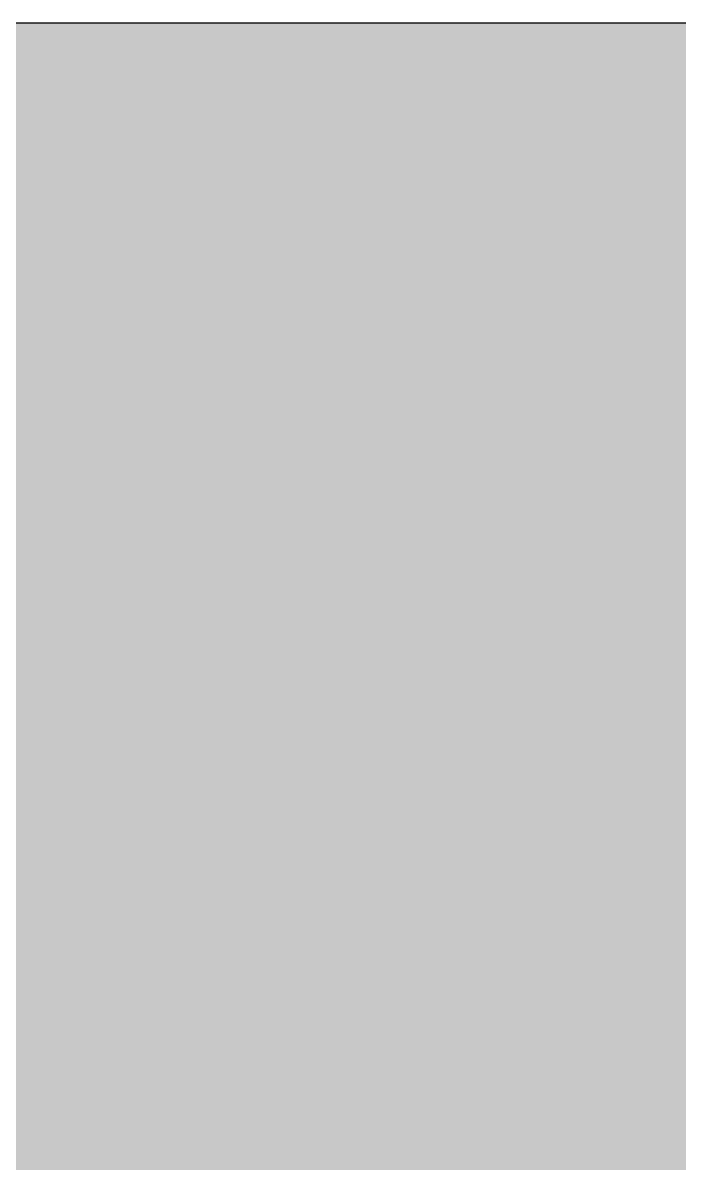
# Model space of a CAD drawing. Header units: millimetres. Extents: x 0 to 212, y 0 to 159.
# Drawn here: x 103.8 to 149.5, y 79.4 to 158.8 of the extents above; entities that cross this region are included whole.
import ezdxf

# ---------------------------------------------------------------- set-up
doc = ezdxf.new("R2010")
doc.units = ezdxf.units.MM

msp = doc.modelspace()

# ---------------------------------------------------------------- hatches: boundary and pattern name
msp.add_hatch(color=254).paths.add_polyline_path([(14.1633, 0.0536), (13.9878, 0.0533), (13.8125, 0.0559), (13.6373, 0.061), (13.462, 0.0686), (13.2893, 0.0787), (13.114, 0.0914), (12.9413, 0.1041), (12.7686, 0.1219), (12.5959, 0.1397), (12.4231, 0.16), (12.2504, 0.1829), (12.0777, 0.2057), (11.9075, 0.2337), (11.7373, 0.2616), (11.5672, 0.2921), (11.397, 0.3251), (11.2268, 0.3607), (11.0592, 0.3988), (10.8915, 0.4369), (10.7239, 0.4775), (10.5562, 0.5207), (10.3886, 0.5664), (10.2235, 0.6121), (10.0584, 0.6629), (9.8933, 0.7137), (9.7307, 0.7671), (9.5682, 0.8204), (9.4056, 0.8788), (9.2431, 0.9373), (9.083, 0.9982), (8.923, 1.0617), (8.763, 1.1252), (8.6055, 1.1938), (8.4455, 1.2624), (8.2906, 1.331), (8.1331, 1.4046), (7.9781, 1.4783), (7.8232, 1.5545), (7.6708, 1.6332), (7.5184, 1.7145), (7.366, 1.7958), (7.2161, 1.8796), (7.0663, 1.966), (6.919, 2.0523), (6.7716, 2.1438), (6.6243, 2.2352), (6.4795, 2.3266), (6.3348, 2.4232), (6.19, 2.5197), (6.0477, 2.6187), (5.908, 2.7178), (5.7683, 2.8194), (5.6286, 2.9235), (5.4915, 3.0302), (5.3543, 3.1369), (5.2197, 3.2461), (5.0851, 3.3579), (4.953, 3.4722), (4.8209, 3.5865), (4.6914, 3.7033), (4.5644, 3.8202), (4.4348, 3.9395), (4.3104, 4.0615), (4.1859, 4.1859), (4.0615, 4.3104), (3.9395, 4.4348), (3.8202, 4.5618), (3.7033, 4.6914), (3.5865, 4.8209), (3.4722, 4.953), (3.3579, 5.0851), (3.2487, 5.2197), (3.1369, 5.3543), (3.0302, 5.4915), (2.9235, 5.6286), (2.8194, 5.7683), (2.7178, 5.908), (2.6187, 6.0477), (2.5197, 6.19), (2.4232, 6.3348), (2.3266, 6.477), (2.2352, 6.6243), (2.1438, 6.7691), (2.0523, 6.919), (1.966, 7.0663), (1.8796, 7.2161), (1.7958, 7.366), (1.7145, 7.5184), (1.6332, 7.6708), (1.5545, 7.8232), (1.4783, 7.9781), (1.4046, 8.1331), (1.331, 8.2906), (1.2598, 8.4455), (1.1913, 8.603), (1.1252, 8.763), (1.0592, 8.923), (0.9982, 9.083), (0.9373, 9.2431), (0.8763, 9.4056), (0.8204, 9.5682), (0.7645, 9.7307), (0.7112, 9.8933), (0.6604, 10.0584), (0.6121, 10.2235), (0.5639, 10.3911), (0.5207, 10.5562), (0.4775, 10.7239), (0.4343, 10.8915), (0.3962, 11.0592), (0.3607, 11.2268), (0.3251, 11.397), (0.2921, 11.5672), (0.2616, 11.7373), (0.2311, 11.9075), (0.2057, 12.0802), (0.1803, 12.2504), (0.1575, 12.4231), (0.1372, 12.5959), (0.1194, 12.7686), (0.1041, 12.9413), (0.0889, 13.1166), (0.0787, 13.2893), (0.0686, 13.4645), (0.061, 13.6373), (0.0559, 13.8125), (0.0508, 13.9878), (0.0508, 14.163), (0.0522, 144.6925), (0.0508, 144.8664), (0.0559, 145.0416), (0.061, 145.2169), (0.0686, 145.3896), (0.0787, 145.5649), (0.0889, 145.7376), (0.1041, 145.9128), (0.1194, 146.0856), (0.1372, 146.2583), (0.1575, 146.431), (0.1803, 146.6037), (0.2057, 146.7739), (0.2311, 146.9466), (0.2616, 147.1168), (0.2921, 147.287), (0.3251, 147.4572), (0.3607, 147.6248), (0.3962, 147.795), (0.4343, 147.9626), (0.4775, 148.1303), (0.5207, 148.2979), (0.5639, 148.463), (0.6121, 148.6281), (0.6604, 148.7932), (0.7112, 148.9583), (0.7645, 149.1234), (0.8204, 149.286), (0.8763, 149.4485), (0.9373, 149.6111), (0.9982, 149.7711), (1.0592, 149.9311), (1.1252, 150.0911), (1.1913, 150.2486), (1.2598, 150.4061), (1.331, 150.5636), (1.4046, 150.7185), (1.4783, 150.876), (1.5545, 151.0284), (1.6332, 151.1833), (1.7145, 151.3357), (1.7958, 151.4856), (1.8796, 151.638), (1.966, 151.7879), (2.0523, 151.9352), (2.1438, 152.0825), (2.2352, 152.2298), (2.3266, 152.3746), (2.4232, 152.5194), (2.5197, 152.6616), (2.6187, 152.8039), (2.7178, 152.9461), (2.8194, 153.0858), (2.9235, 153.2255), (3.0302, 153.3627), (3.1369, 153.4973), (3.2487, 153.6344), (3.3579, 153.7665), (3.4722, 153.8986), (3.5865, 154.0307), (3.7033, 154.1602), (3.8202, 154.2898), (3.9395, 154.4168), (4.0615, 154.5438), (4.1859, 154.6682), (4.3104, 154.7901), (4.4348, 154.9121), (4.5644, 155.034), (4.6914, 155.1508), (4.8209, 155.2677), (4.953, 155.382), (5.0851, 155.4937), (5.2197, 155.6055), (5.3543, 155.7147), (5.4915, 155.8239), (5.6286, 155.9281), (5.7683, 156.0322), (5.908, 156.1338), (6.0477, 156.2354), (6.19, 156.3345), (6.3348, 156.431), (6.4795, 156.525), (6.6243, 156.6189), (6.7716, 156.7104), (6.919, 156.7993), (7.0663, 156.8882), (7.2161, 156.9745), (7.366, 157.0584), (7.5184, 157.1396), (7.6708, 157.2209), (7.8232, 157.2971), (7.9781, 157.3733), (8.1331, 157.4495), (8.2906, 157.5206), (8.4455, 157.5918), (8.6055, 157.6603), (8.763, 157.7289), (8.923, 157.7924), (9.083, 157.8559), (9.2431, 157.9169), (9.4056, 157.9753), (9.5682, 158.0337), (9.7307, 158.0871), (9.8933, 158.1404), (10.0584, 158.1912), (10.2235, 158.242), (10.3886, 158.2877), (10.5562, 158.3334), (10.7239, 158.3766), (10.8915, 158.4173), (11.0592, 158.4579), (11.2268, 158.4935), (11.397, 158.529), (11.5672, 158.562), (11.7373, 158.5925), (11.9075, 158.6205), (12.0777, 158.6484), (12.2504, 158.6713), (12.4231, 158.6941), (12.5959, 158.7144), (12.7686, 158.7322), (12.9413, 158.75), (13.114, 158.7627), (13.2893, 158.7754), (13.462, 158.7856), (13.6373, 158.7932), (13.8125, 158.7983), (13.9878, 158.8008), (14.163, 158.8033), (197.6078, 158.8036), (197.7822, 158.8008), (197.9574, 158.7983), (198.1327, 158.7932), (198.3054, 158.7856), (198.4807, 158.7754), (198.6534, 158.7627), (198.8287, 158.75), (199.0014, 158.7322), (199.1741, 158.7144), (199.3468, 158.6941), (199.5195, 158.6713), (199.6897, 158.6484), (199.8624, 158.6205), (200.0326, 158.5925), (200.2028, 158.562), (200.373, 158.529), (200.5432, 158.4935), (200.7108, 158.4579), (200.8784, 158.4173), (201.0461, 158.3766), (201.2137, 158.3334), (201.3788, 158.2877), (201.5465, 158.242), (201.7116, 158.1912), (201.8767, 158.1404), (202.0392, 158.0871), (202.2018, 158.0337), (202.3643, 157.9753), (202.5269, 157.9169), (202.6869, 157.8559), (202.8469, 157.7924), (203.007, 157.7289), (203.167, 157.6603), (203.3245, 157.5918), (203.4794, 157.5206), (203.6369, 157.4495), (203.7918, 157.3733), (203.9468, 157.2971), (204.0992, 157.2209), (204.2516, 157.1396), (204.404, 157.0584), (204.5538, 156.9745), (204.7037, 156.8882), (204.8535, 156.7993), (205.0009, 156.7104), (205.1456, 156.6189), (205.293, 156.525), (205.4352, 156.431), (205.58, 156.3345), (205.7222, 156.2354), (205.8619, 156.1338), (206.0016, 156.0322), (206.1413, 155.9281), (206.2785, 155.8239), (206.4156, 155.7147), (206.5503, 155.6055), (206.6849, 155.4937), (206.817, 155.382), (206.949, 155.2677), (207.0786, 155.1508), (207.2081, 155.034), (207.3351, 154.9121), (207.4596, 154.7901), (207.584, 154.6682), (207.7085, 154.5438), (207.8304, 154.4168), (207.9498, 154.2898), (208.0666, 154.1602), (208.1835, 154.0307), (208.2978, 153.8986), (208.4121, 153.7665), (208.5238, 153.6344), (208.6331, 153.4973), (208.7397, 153.3627), (208.8464, 153.2255), (208.9506, 153.0858), (209.0522, 152.9461), (209.1512, 152.8039), (209.2503, 152.6616), (209.3468, 152.5194), (209.4433, 152.3746), (209.5348, 152.2298), (209.6262, 152.0825), (209.7176, 151.9352), (209.804, 151.7879), (209.8904, 151.638), (209.9742, 151.4856), (210.0555, 151.3357), (210.1367, 151.1833), (210.2155, 151.0284), (210.2917, 150.876), (210.3653, 150.7185), (210.439, 150.5636), (210.5076, 150.4061), (210.5762, 150.2486), (210.6447, 150.0911), (210.7082, 149.9311), (210.7717, 149.7711), (210.8327, 149.6111), (210.8911, 149.4485), (210.9495, 149.286), (211.0029, 149.1234), (211.0562, 148.9583), (211.107, 148.7932), (211.1578, 148.6281), (211.2035, 148.463), (211.2493, 148.2979), (211.2924, 148.1303), (211.3331, 147.9626), (211.3712, 147.795), (211.4093, 147.6248), (211.4448, 147.4572), (211.4779, 147.287), (211.5083, 147.1168), (211.5363, 146.9466), (211.5642, 146.7739), (211.5871, 146.6037), (211.6099, 146.431), (211.6303, 146.2583), (211.648, 146.0856), (211.6658, 145.9128), (211.6785, 145.7376), (211.6912, 145.5649), (211.7014, 145.3896), (211.709, 145.2169), (211.7141, 145.0416), (211.7166, 144.8664), (211.7166, 144.6911), (211.7189, 14.1647), (211.7166, 13.9878), (211.7141, 13.8125), (211.709, 13.6373), (211.7014, 13.4645), (211.6912, 13.2893), (211.6785, 13.1166), (211.6658, 12.9413), (211.648, 12.7686), (211.6303, 12.5959), (211.6099, 12.4231), (211.5871, 12.2504), (211.5642, 12.0802), (211.5363, 11.9075), (211.5083, 11.7373), (211.4779, 11.5672), (211.4448, 11.397), (211.4093, 11.2268), (211.3712, 11.0592), (211.3331, 10.8915), (211.2924, 10.7239), (211.2493, 10.5562), (211.2035, 10.3911), (211.1578, 10.2235), (211.107, 10.0584), (211.0562, 9.8933), (211.0029, 9.7307), (210.9495, 9.5682), (210.8911, 9.4056), (210.8327, 9.2431), (210.7717, 9.083), (210.7082, 8.923), (210.6447, 8.763), (210.5762, 8.603), (210.5076, 8.4455), (210.439, 8.2906), (210.3653, 8.1331), (210.2917, 7.9781), (210.2155, 7.8232), (210.1367, 7.6708), (210.0555, 7.5184), (209.9742, 7.366), (209.8904, 7.2161), (209.804, 7.0663), (209.7176, 6.919), (209.6262, 6.7691), (209.5348, 6.6243), (209.4433, 6.477), (209.3468, 6.3348), (209.2503, 6.19), (209.1512, 6.0477), (209.0522, 5.908), (208.9506, 5.7683), (208.8464, 5.6286), (208.7397, 5.4915), (208.6331, 5.3543), (208.5238, 5.2197), (208.4121, 5.0851), (208.2978, 4.953), (208.1835, 4.8209), (208.0666, 4.6914), (207.9498, 4.5618), (207.8304, 4.4348), (207.7085, 4.3104), (207.584, 4.1859), (207.4596, 4.0615), (207.3351, 3.9395), (207.2081, 3.8202), (207.0786, 3.7033), (206.949, 3.5865), (206.817, 3.4722), (206.6849, 3.3579), (206.5503, 3.2461), (206.4156, 3.1369), (206.2785, 3.0302), (206.1413, 2.9235), (206.0016, 2.8194), (205.8619, 2.7178), (205.7222, 2.6187), (205.58, 2.5197), (205.4352, 2.4232), (205.293, 2.3266), (205.1456, 2.2352), (205.0009, 2.1438), (204.8535, 2.0523), (204.7037, 1.966), (204.5538, 1.8796), (204.404, 1.7958), (204.2516, 1.7145), (204.0992, 1.6332), (203.9468, 1.5545), (203.7918, 1.4783), (203.6369, 1.4046), (203.4794, 1.331), (203.3245, 1.2624), (203.167, 1.1938), (203.007, 1.1252), (202.8469, 1.0617), (202.6869, 0.9982), (202.5269, 0.9373), (202.3643, 0.8788), (202.2018, 0.8204), (202.0392, 0.7671), (201.8767, 0.7137), (201.7116, 0.6629), (201.5465, 0.6121), (201.3788, 0.5664), (201.2137, 0.5207), (201.0461, 0.4775), (200.8784, 0.4369), (200.7108, 0.3988), (200.5432, 0.3607), (200.373, 0.3251), (200.2028, 0.2921), (200.0326, 0.2616), (199.8624, 0.2337), (199.6897, 0.2057), (199.5195, 0.1829), (199.3468, 0.16), (199.1741, 0.1397), (199.0014, 0.1219), (198.8287, 0.1041), (198.6534, 0.0914), (198.4807, 0.0787), (198.3054, 0.0686), (198.1327, 0.061), (197.9574, 0.0559), (197.7822, 0.0533), (197.6069, 0.0533)])
h = msp.add_hatch(color=59)
h.paths.add_polyline_path([(14.1633, 3.5814), (13.8887, 3.5839), (13.6169, 3.5941), (13.3477, 3.6119), (13.081, 3.6347), (12.8143, 3.6652), (12.5501, 3.7008), (12.2885, 3.7465), (12.0294, 3.7948), (11.7729, 3.8506), (11.5164, 3.9141), (11.2649, 3.9827), (11.016, 4.0564), (10.7671, 4.1351), (10.5232, 4.2215), (10.2819, 4.3129), (10.0432, 4.412), (9.8069, 4.5161), (9.5733, 4.6228), (9.3447, 4.7371), (9.1186, 4.8565), (8.8951, 4.9809), (8.6741, 5.113), (8.4582, 5.2476), (8.2448, 5.3873), (8.0366, 5.5321), (7.8308, 5.682), (7.6276, 5.8369), (7.4295, 5.9969), (7.2365, 6.1595), (7.046, 6.3297), (6.8605, 6.5024), (6.6777, 6.6802), (6.5024, 6.8605), (6.3271, 7.046), (6.1595, 7.2365), (5.9969, 7.432), (5.8369, 7.6302), (5.682, 7.8308), (5.5321, 8.0366), (5.3873, 8.2448), (5.2451, 8.4582), (5.1105, 8.6741), (4.9809, 8.8951), (4.8565, 9.1186), (4.7371, 9.3447), (4.6228, 9.5758), (4.5136, 9.8069), (4.4094, 10.0432), (4.3129, 10.2819), (4.2215, 10.5232), (4.1351, 10.7696), (4.0538, 11.016), (3.9802, 11.2649), (3.9116, 11.5189), (3.8506, 11.7729), (3.7948, 12.0294), (3.744, 12.2911), (3.7008, 12.5527), (3.6627, 12.8143), (3.6322, 13.081), (3.6093, 13.3502), (3.5916, 13.6195), (3.5814, 13.8913), (3.5789, 14.163), (3.58, 144.6925), (3.5814, 144.9654), (3.5916, 145.2347), (3.6093, 145.5064), (3.6322, 145.7731), (3.6627, 146.0398), (3.7008, 146.304), (3.744, 146.5656), (3.7948, 146.8247), (3.8506, 147.0812), (3.9116, 147.3352), (3.9802, 147.5892), (4.0538, 147.8382), (4.1351, 148.0845), (4.2215, 148.3309), (4.3129, 148.5722), (4.4094, 148.811), (4.5136, 149.0472), (4.6228, 149.2783), (4.7371, 149.5095), (4.8565, 149.7355), (4.9809, 149.9591), (5.1105, 150.1775), (5.2451, 150.3959), (5.3873, 150.6093), (5.5321, 150.8176), (5.682, 151.0233), (5.8369, 151.224), (5.9969, 151.4221), (6.1595, 151.6177), (6.3271, 151.8056), (6.5024, 151.9936), (6.6777, 152.1739), (6.8605, 152.3517), (7.046, 152.5245), (7.2365, 152.6946), (7.4295, 152.8572), (7.6276, 153.0172), (7.8308, 153.1722), (8.0366, 153.322), (8.2448, 153.4668), (8.4582, 153.6065), (8.6741, 153.7411), (8.8951, 153.8732), (9.1186, 153.9977), (9.3447, 154.117), (9.5733, 154.2313), (9.8069, 154.3406), (10.0432, 154.4422), (10.2819, 154.5412), (10.5232, 154.6327), (10.7671, 154.719), (11.016, 154.7978), (11.2649, 154.874), (11.5164, 154.9425), (11.7729, 155.0035), (12.0294, 155.0594), (12.2885, 155.1102), (12.5501, 155.1534), (12.8143, 155.1889), (13.081, 155.2194), (13.3477, 155.2448), (13.6169, 155.26), (13.8887, 155.2702), (14.163, 155.2753), (197.6078, 155.2758), (197.8787, 155.2702), (198.1505, 155.26), (198.4197, 155.2448), (198.689, 155.2194), (198.9557, 155.1889), (199.2173, 155.1534), (199.4789, 155.1102), (199.7405, 155.0594), (199.9971, 155.0035), (200.2511, 154.9425), (200.5051, 154.874), (200.754, 154.7978), (201.0004, 154.719), (201.2467, 154.6327), (201.488, 154.5412), (201.7268, 154.4422), (201.963, 154.3406), (202.1942, 154.2313), (202.4253, 154.117), (202.6514, 153.9977), (202.8749, 153.8732), (203.0959, 153.7411), (203.3118, 153.6065), (203.5251, 153.4668), (203.7334, 153.322), (203.9391, 153.1722), (204.1398, 153.0172), (204.3379, 152.8572), (204.5335, 152.6946), (204.724, 152.5245), (204.9094, 152.3517), (205.0898, 152.1739), (205.2676, 151.9936), (205.4403, 151.8056), (205.6105, 151.6177), (205.773, 151.4221), (205.933, 151.224), (206.088, 151.0233), (206.2378, 150.8176), (206.3826, 150.6093), (206.5223, 150.3959), (206.6569, 150.1775), (206.789, 149.9591), (206.9135, 149.7355), (207.0329, 149.5095), (207.1472, 149.2783), (207.2538, 149.0472), (207.358, 148.811), (207.457, 148.5722), (207.5485, 148.3309), (207.6348, 148.0845), (207.7136, 147.8382), (207.7872, 147.5892), (207.8558, 147.3352), (207.9193, 147.0812), (207.9752, 146.8247), (208.0235, 146.5656), (208.0692, 146.304), (208.1047, 146.0398), (208.1352, 145.7731), (208.1581, 145.5064), (208.1759, 145.2347), (208.186, 144.9654), (208.1911, 144.6911), (208.1911, 14.1647), (208.186, 13.8913), (208.1759, 13.6195), (208.1581, 13.3502), (208.1352, 13.081), (208.1047, 12.8143), (208.0692, 12.5527), (208.0235, 12.2911), (207.9752, 12.0294), (207.9193, 11.7729), (207.8558, 11.5189), (207.7872, 11.2649), (207.7136, 11.016), (207.6348, 10.7696), (207.5485, 10.5232), (207.457, 10.2819), (207.358, 10.0432), (207.2538, 9.8069), (207.1472, 9.5758), (207.0329, 9.3447), (206.9135, 9.1186), (206.789, 8.8951), (206.6569, 8.6741), (206.5223, 8.4582), (206.3826, 8.2448), (206.2378, 8.0366), (206.088, 7.8308), (205.933, 7.6302), (205.773, 7.432), (205.6105, 7.2365), (205.4403, 7.046), (205.2676, 6.8605), (205.0898, 6.6802), (204.9094, 6.5024), (204.724, 6.3297), (204.5335, 6.1595), (204.3379, 5.9969), (204.1398, 5.8369), (203.9391, 5.682), (203.7334, 5.5321), (203.5251, 5.3873), (203.3118, 5.2476), (203.0959, 5.113), (202.8749, 4.9809), (202.6514, 4.8565), (202.4253, 4.7371), (202.1942, 4.6228), (201.963, 4.5161), (201.7268, 4.412), (201.488, 4.3129), (201.2467, 4.2215), (201.0004, 4.1351), (200.754, 4.0564), (200.5051, 3.9827), (200.2511, 3.9141), (199.9971, 3.8506), (199.7405, 3.7948), (199.4789, 3.7465), (199.2173, 3.7008), (198.9557, 3.6652), (198.689, 3.6347), (198.4197, 3.6119), (198.1505, 3.5941), (197.8787, 3.5839), (197.6069, 3.5789)])
h.paths.add_polyline_path([(14.1633, 8.8731), (14.0259, 8.8748), (13.8887, 8.8798), (13.7541, 8.8875), (13.622, 8.9002), (13.4874, 8.9154), (13.3553, 8.9332), (13.2258, 8.9535), (13.0962, 8.9789), (12.9667, 9.0068), (12.8397, 9.0373), (12.7127, 9.0729), (12.5882, 9.1084), (12.4663, 9.1491), (12.3419, 9.1923), (12.2225, 9.238), (12.1031, 9.2888), (11.9837, 9.3396), (11.8694, 9.3929), (11.7526, 9.4513), (11.6408, 9.5098), (11.5291, 9.5733), (11.4198, 9.6368), (11.3106, 9.7053), (11.2039, 9.7765), (11.0998, 9.8476), (10.9957, 9.9238), (10.8966, 10), (10.7975, 10.0787), (10.6985, 10.1625), (10.6045, 10.2464), (10.5105, 10.3327), (10.4216, 10.4216), (10.3327, 10.5131), (10.2464, 10.6045), (10.16, 10.701), (10.0787, 10.7975), (10, 10.8966), (9.9212, 10.9982), (9.8476, 11.0998), (9.7739, 11.2039), (9.7053, 11.3106), (9.6368, 11.4198), (9.5707, 11.5291), (9.5098, 11.6408), (9.4488, 11.7551), (9.3929, 11.8694), (9.337, 11.9863), (9.2862, 12.1031), (9.238, 12.2225), (9.1923, 12.3444), (9.1491, 12.4663), (9.1084, 12.5908), (9.0703, 12.7152), (9.0373, 12.8397), (9.0068, 12.9692), (8.9789, 13.0962), (8.9535, 13.2258), (8.9306, 13.3579), (8.9129, 13.4899), (8.8976, 13.622), (8.8849, 13.7566), (8.8773, 13.8913), (8.8722, 14.0259), (8.8697, 14.163), (8.8717, 144.6925), (8.8722, 144.8283), (8.8773, 144.9629), (8.8849, 145.0975), (8.8976, 145.2321), (8.9129, 145.3642), (8.9306, 145.4963), (8.9535, 145.6284), (8.9789, 145.7579), (9.0068, 145.8849), (9.0373, 146.0144), (9.0703, 146.1389), (9.1084, 146.2634), (9.1491, 146.3878), (9.1923, 146.5097), (9.238, 146.6317), (9.2862, 146.751), (9.337, 146.8679), (9.3929, 146.9847), (9.4488, 147.099), (9.5098, 147.2133), (9.5707, 147.3251), (9.6368, 147.4343), (9.7053, 147.5435), (9.7739, 147.6502), (9.8476, 147.7543), (9.9212, 147.8559), (10, 147.9575), (10.0787, 148.0566), (10.16, 148.1531), (10.2464, 148.2496), (10.3327, 148.3411), (10.4216, 148.4325), (10.5105, 148.5214), (10.6045, 148.6078), (10.6985, 148.6916), (10.7975, 148.7754), (10.8966, 148.8542), (10.9957, 148.9304), (11.0998, 149.0066), (11.2039, 149.0777), (11.3106, 149.1488), (11.4198, 149.2174), (11.5291, 149.2809), (11.6408, 149.3444), (11.7526, 149.4028), (11.8694, 149.4612), (11.9837, 149.5146), (12.1031, 149.5679), (12.2225, 149.6162), (12.3419, 149.6619), (12.4663, 149.7051), (12.5882, 149.7457), (12.7127, 149.7813), (12.8397, 149.8168), (12.9667, 149.8473), (13.0962, 149.8752), (13.2258, 149.9006), (13.3553, 149.921), (13.4874, 149.9413), (13.622, 149.9565), (13.7541, 149.9667), (13.8887, 149.9768), (14.0259, 149.9819), (14.163, 149.9819), (197.6078, 149.9842), (197.7441, 149.9819), (197.8787, 149.9768), (198.0133, 149.9667), (198.1479, 149.9565), (198.28, 149.9413), (198.4121, 149.921), (198.5442, 149.9006), (198.6737, 149.8752), (198.8007, 149.8473), (198.9303, 149.8168), (199.0547, 149.7813), (199.1792, 149.7457), (199.3036, 149.7051), (199.4256, 149.6619), (199.5475, 149.6162), (199.6669, 149.5679), (199.7837, 149.5146), (199.9005, 149.4612), (200.0148, 149.4028), (200.1291, 149.3444), (200.2409, 149.2809), (200.3501, 149.2174), (200.4593, 149.1488), (200.566, 149.0777), (200.6702, 149.0066), (200.7718, 148.9304), (200.8734, 148.8542), (200.9724, 148.7754), (201.0689, 148.6916), (201.1655, 148.6078), (201.2569, 148.5214), (201.3483, 148.4325), (201.4372, 148.3411), (201.5236, 148.2496), (201.6074, 148.1531), (201.6912, 148.0566), (201.77, 147.9575), (201.8462, 147.8559), (201.9224, 147.7543), (201.9935, 147.6502), (202.0646, 147.5435), (202.1332, 147.4343), (202.1967, 147.3251), (202.2602, 147.2133), (202.3186, 147.099), (202.377, 146.9847), (202.4304, 146.8679), (202.4812, 146.751), (202.532, 146.6317), (202.5777, 146.5097), (202.6209, 146.3878), (202.6615, 146.2634), (202.6971, 146.1389), (202.7326, 146.0144), (202.7631, 145.8849), (202.7911, 145.7579), (202.8165, 145.6284), (202.8368, 145.4963), (202.8546, 145.3642), (202.8698, 145.2321), (202.8825, 145.0975), (202.8901, 144.9629), (202.8952, 144.8283), (202.8977, 144.6911), (202.8994, 14.1647), (202.8952, 14.0259), (202.8901, 13.8913), (202.8825, 13.7566), (202.8698, 13.622), (202.8546, 13.4899), (202.8368, 13.3579), (202.8165, 13.2258), (202.7911, 13.0962), (202.7631, 12.9692), (202.7326, 12.8397), (202.6971, 12.7152), (202.6615, 12.5908), (202.6209, 12.4663), (202.5777, 12.3444), (202.532, 12.2225), (202.4812, 12.1031), (202.4304, 11.9863), (202.377, 11.8694), (202.3186, 11.7551), (202.2602, 11.6408), (202.1967, 11.5291), (202.1332, 11.4198), (202.0646, 11.3106), (201.9935, 11.2039), (201.9224, 11.0998), (201.8462, 10.9982), (201.77, 10.8966), (201.6912, 10.7975), (201.6074, 10.701), (201.5236, 10.6045), (201.4372, 10.5131), (201.3483, 10.4216), (201.2569, 10.3327), (201.1655, 10.2464), (201.0689, 10.1625), (200.9724, 10.0787), (200.8734, 10), (200.7718, 9.9238), (200.6702, 9.8476), (200.566, 9.7765), (200.4593, 9.7053), (200.3501, 9.6368), (200.2409, 9.5733), (200.1291, 9.5098), (200.0148, 9.4513), (199.9005, 9.3929), (199.7837, 9.3396), (199.6669, 9.2888), (199.5475, 9.238), (199.4256, 9.1923), (199.3036, 9.1491), (199.1792, 9.1084), (199.0547, 9.0729), (198.9303, 9.0373), (198.8007, 9.0068), (198.6737, 8.9789), (198.5442, 8.9535), (198.4121, 8.9332), (198.28, 8.9154), (198.1479, 8.9002), (198.0133, 8.8875), (197.8787, 8.8798), (197.7441, 8.8748), (197.6069, 8.8722)], flags=16)
h = msp.add_hatch(color=59)
edge = h.paths.add_edge_path()
edge.add_line((140.3519, 107.6494), (140.3477, 108.392))
edge.add_line((140.3477, 108.392), (140.335, 109.1235))
edge.add_line((140.335, 109.1235), (140.3147, 109.8474))
edge.add_line((140.3147, 109.8474), (140.2893, 110.5611))
edge.add_line((140.2893, 110.5611), (140.2537, 111.2647))
edge.add_line((140.2537, 111.2647), (140.2105, 111.9581))
edge.add_line((140.2105, 111.9581), (140.1597, 112.6439))
edge.add_line((140.1597, 112.6439), (140.0988, 113.317))
edge.add_line((140.0988, 113.317), (140.0327, 113.9825))
edge.add_line((140.0327, 113.9825), (139.9591, 114.6353))
edge.add_line((139.9591, 114.6353), (139.8753, 115.2804))
edge.add_line((139.8753, 115.2804), (139.7838, 115.9129))
edge.add_line((139.7838, 115.9129), (139.6848, 116.5377))
edge.add_line((139.6848, 116.5377), (139.5781, 117.1499))
edge.add_line((139.5781, 117.1499), (139.4612, 117.7519))
edge.add_line((139.4612, 117.7519), (139.3368, 118.3437))
edge.add_line((139.3368, 118.3437), (139.2047, 118.9253))
edge.add_line((139.2047, 118.9253), (139.065, 119.4968))
edge.add_line((139.065, 119.4968), (138.9177, 120.0556))
edge.add_line((138.9177, 120.0556), (138.7602, 120.6043))
edge.add_line((138.7602, 120.6043), (138.5951, 121.1428))
edge.add_line((138.5951, 121.1428), (138.4198, 121.6711))
edge.add_line((138.4198, 121.6711), (138.237, 122.1867))
edge.add_line((138.237, 122.1867), (138.0465, 122.6922))
edge.add_line((138.0465, 122.6922), (137.8483, 123.1849))
edge.add_line((137.8483, 123.1849), (137.6401, 123.6701))
edge.add_line((137.6401, 123.6701), (137.4242, 124.14))
edge.add_line((137.4242, 124.14), (137.2006, 124.6022))
edge.add_line((137.2006, 124.6022), (136.967, 125.0493))
edge.add_line((136.967, 125.0493), (136.7257, 125.4887))
edge.add_line((136.7257, 125.4887), (136.4742, 125.9129))
edge.add_line((136.4742, 125.9129), (136.2151, 126.3269))
edge.add_line((136.2151, 126.3269), (135.9459, 126.7308))
edge.add_line((135.9459, 126.7308), (135.669, 127.1219))
edge.add_line((135.669, 127.1219), (135.3845, 127.5004))
edge.add_line((135.3845, 127.5004), (135.0899, 127.8661))
edge.add_line((135.0899, 127.8661), (134.7851, 128.2217))
edge.add_line((134.7851, 128.2217), (134.4727, 128.5646))
edge.add_line((134.4727, 128.5646), (134.1526, 128.8974))
edge.add_line((134.1526, 128.8974), (133.8224, 129.2149))
edge.add_line((133.8224, 129.2149), (133.4821, 129.5222))
edge.add_line((133.4821, 129.5222), (133.1341, 129.8169))
edge.add_line((133.1341, 129.8169), (132.7785, 130.0988))
edge.add_line((132.7785, 130.0988), (132.4127, 130.368))
edge.add_line((132.4127, 130.368), (132.0368, 130.6246))
edge.add_line((132.0368, 130.6246), (131.6507, 130.871))
edge.add_line((131.6507, 130.871), (131.257, 131.1021))
edge.add_line((131.257, 131.1021), (130.8557, 131.3205))
edge.add_line((130.8557, 131.3205), (130.4442, 131.5288))
edge.add_line((130.4442, 131.5288), (130.0226, 131.7219))
edge.add_line((130.0226, 131.7219), (129.5908, 131.9022))
edge.add_line((129.5908, 131.9022), (129.1514, 132.0698))
edge.add_line((129.1514, 132.0698), (128.7018, 132.2248))
edge.add_line((128.7018, 132.2248), (128.2446, 132.367))
edge.add_line((128.2446, 132.367), (127.7747, 132.4966))
edge.add_line((127.7747, 132.4966), (127.2972, 132.6109))
edge.add_line((127.2972, 132.6109), (126.812, 132.7125))
edge.add_line((126.812, 132.7125), (126.3142, 132.8014))
edge.add_line((126.3142, 132.8014), (125.8087, 132.8776))
edge.add_line((125.8087, 132.8776), (125.2931, 132.9385))
edge.add_line((125.2931, 132.9385), (124.7673, 132.9868))
edge.add_line((124.7673, 132.9868), (124.2339, 133.0198))
edge.add_line((124.2339, 133.0198), (123.6878, 133.0401))
edge.add_line((123.6878, 133.0401), (123.1341, 133.0477))
edge.add_line((123.1341, 133.0477), (122.5804, 133.0401))
edge.add_line((122.5804, 133.0401), (122.0368, 133.0198))
edge.add_line((122.0368, 133.0198), (121.5009, 132.9868))
edge.add_line((121.5009, 132.9868), (120.9777, 132.9385))
edge.add_line((120.9777, 132.9385), (120.462, 132.8776))
edge.add_line((120.462, 132.8776), (119.954, 132.8014))
edge.add_line((119.954, 132.8014), (119.4587, 132.7125))
edge.add_line((119.4587, 132.7125), (118.9711, 132.6109))
edge.add_line((118.9711, 132.6109), (118.4935, 132.4966))
edge.add_line((118.4935, 132.4966), (118.0262, 132.367))
edge.add_line((118.0262, 132.367), (117.569, 132.2248))
edge.add_line((117.569, 132.2248), (117.1194, 132.0698))
edge.add_line((117.1194, 132.0698), (116.68, 131.9022))
edge.add_line((116.68, 131.9022), (116.2482, 131.7219))
edge.add_line((116.2482, 131.7219), (115.8265, 131.5288))
edge.add_line((115.8265, 131.5288), (115.4151, 131.3205))
edge.add_line((115.4151, 131.3205), (115.0112, 131.1021))
edge.add_line((115.0112, 131.1021), (114.6175, 130.871))
edge.add_line((114.6175, 130.871), (114.234, 130.6246))
edge.add_line((114.234, 130.6246), (113.858, 130.368))
edge.add_line((113.858, 130.368), (113.4923, 130.0988))
edge.add_line((113.4923, 130.0988), (113.1367, 129.8169))
edge.add_line((113.1367, 129.8169), (112.7887, 129.5222))
edge.add_line((112.7887, 129.5222), (112.4483, 129.2149))
edge.add_line((112.4483, 129.2149), (112.1181, 128.8974))
edge.add_line((112.1181, 128.8974), (111.7981, 128.5646))
edge.add_line((111.7981, 128.5646), (111.4857, 128.2217))
edge.add_line((111.4857, 128.2217), (111.1809, 127.8661))
edge.add_line((111.1809, 127.8661), (110.8862, 127.5004))
edge.add_line((110.8862, 127.5004), (110.6018, 127.1219))
edge.add_line((110.6018, 127.1219), (110.3249, 126.7308))
edge.add_line((110.3249, 126.7308), (110.0557, 126.3269))
edge.add_line((110.0557, 126.3269), (109.7966, 125.9129))
edge.add_line((109.7966, 125.9129), (109.5451, 125.4887))
edge.add_line((109.5451, 125.4887), (109.3038, 125.0493))
edge.add_line((109.3038, 125.0493), (109.0701, 124.6022))
edge.add_line((109.0701, 124.6022), (108.8466, 124.14))
edge.add_line((108.8466, 124.14), (108.6307, 123.6701))
edge.add_line((108.6307, 123.6701), (108.4224, 123.1849))
edge.add_line((108.4224, 123.1849), (108.2243, 122.6922))
edge.add_line((108.2243, 122.6922), (108.0338, 122.1867))
edge.add_line((108.0338, 122.1867), (107.8509, 121.6711))
edge.add_line((107.8509, 121.6711), (107.6757, 121.1428))
edge.add_line((107.6757, 121.1428), (107.5106, 120.6043))
edge.add_line((107.5106, 120.6043), (107.3556, 120.0556))
edge.add_line((107.3556, 120.0556), (107.2058, 119.4968))
edge.add_line((107.2058, 119.4968), (107.0661, 118.9253))
edge.add_line((107.0661, 118.9253), (106.934, 118.3437))
edge.add_line((106.934, 118.3437), (106.8095, 117.7519))
edge.add_line((106.8095, 117.7519), (106.6927, 117.1499))
edge.add_line((106.6927, 117.1499), (106.586, 116.5377))
edge.add_line((106.586, 116.5377), (106.487, 115.9129))
edge.add_line((106.487, 115.9129), (106.3955, 115.2804))
edge.add_line((106.3955, 115.2804), (106.3117, 114.6353))
edge.add_line((106.3117, 114.6353), (106.238, 113.9825))
edge.add_line((106.238, 113.9825), (106.172, 113.317))
edge.add_line((106.172, 113.317), (106.111, 112.6439))
edge.add_line((106.111, 112.6439), (106.0602, 111.9581))
edge.add_line((106.0602, 111.9581), (106.0171, 111.2647))
edge.add_line((106.0171, 111.2647), (105.9815, 110.5611))
edge.add_line((105.9815, 110.5611), (105.9561, 109.8474))
edge.add_line((105.9561, 109.8474), (105.9358, 109.1235))
edge.add_line((105.9358, 109.1235), (105.9231, 108.392))
edge.add_line((105.9231, 108.392), (105.9205, 107.6477))
edge.add_line((105.9205, 107.6477), (105.9231, 106.9061))
edge.add_line((105.9231, 106.9061), (105.9358, 106.172))
edge.add_line((105.9358, 106.172), (105.9561, 105.4481))
edge.add_line((105.9561, 105.4481), (105.9815, 104.7344))
edge.add_line((105.9815, 104.7344), (106.0171, 104.0308))
edge.add_line((106.0171, 104.0308), (106.0602, 103.3374))
edge.add_line((106.0602, 103.3374), (106.111, 102.6541))
edge.add_line((106.111, 102.6541), (106.172, 101.9785))
edge.add_line((106.172, 101.9785), (106.238, 101.3155))
edge.add_line((106.238, 101.3155), (106.3117, 100.6602))
edge.add_line((106.3117, 100.6602), (106.3955, 100.0176))
edge.add_line((106.3955, 100.0176), (106.487, 99.3826))
edge.add_line((106.487, 99.3826), (106.586, 98.7603))
edge.add_line((106.586, 98.7603), (106.6927, 98.1481))
edge.add_line((106.6927, 98.1481), (106.8095, 97.5436))
edge.add_line((106.8095, 97.5436), (106.934, 96.9518))
edge.add_line((106.934, 96.9518), (107.0661, 96.3701))
edge.add_line((107.0661, 96.3701), (107.2058, 95.8012))
edge.add_line((107.2058, 95.8012), (107.3556, 95.2398))
edge.add_line((107.3556, 95.2398), (107.5106, 94.6912))
edge.add_line((107.5106, 94.6912), (107.6757, 94.1527))
edge.add_line((107.6757, 94.1527), (107.8509, 93.6269))
edge.add_line((107.8509, 93.6269), (108.0338, 93.1088))
edge.add_line((108.0338, 93.1088), (108.2243, 92.6033))
edge.add_line((108.2243, 92.6033), (108.4224, 92.1106))
edge.add_line((108.4224, 92.1106), (108.6307, 91.628))
edge.add_line((108.6307, 91.628), (108.8466, 91.1555))
edge.add_line((108.8466, 91.1555), (109.0701, 90.6958))
edge.add_line((109.0701, 90.6958), (109.3038, 90.2462))
edge.add_line((109.3038, 90.2462), (109.5451, 89.8093))
edge.add_line((109.5451, 89.8093), (109.7966, 89.3826))
edge.add_line((109.7966, 89.3826), (110.0557, 88.9686))
edge.add_line((110.0557, 88.9686), (110.3249, 88.5673))
edge.add_line((110.3249, 88.5673), (110.6018, 88.1761))
edge.add_line((110.6018, 88.1761), (110.8862, 87.7976))
edge.add_line((110.8862, 87.7976), (111.1809, 87.4293))
edge.add_line((111.1809, 87.4293), (111.4857, 87.0737))
edge.add_line((111.4857, 87.0737), (111.7981, 86.7308))
edge.add_line((111.7981, 86.7308), (112.1181, 86.4006))
edge.add_line((112.1181, 86.4006), (112.4483, 86.0806))
edge.add_line((112.4483, 86.0806), (112.7887, 85.7758))
edge.add_line((112.7887, 85.7758), (113.1367, 85.4812))
edge.add_line((113.1367, 85.4812), (113.4923, 85.1992))
edge.add_line((113.4923, 85.1992), (113.858, 84.9274))
edge.add_line((113.858, 84.9274), (114.234, 84.6709))
edge.add_line((114.234, 84.6709), (114.6175, 84.4271))
edge.add_line((114.6175, 84.4271), (115.0112, 84.1959))
edge.add_line((115.0112, 84.1959), (115.4151, 83.9749))
edge.add_line((115.4151, 83.9749), (115.8265, 83.7692))
edge.add_line((115.8265, 83.7692), (116.2482, 83.5762))
edge.add_line((116.2482, 83.5762), (116.68, 83.3958))
edge.add_line((116.68, 83.3958), (117.1194, 83.2282))
edge.add_line((117.1194, 83.2282), (117.569, 83.0732))
edge.add_line((117.569, 83.0732), (118.0262, 82.931))
edge.add_line((118.0262, 82.931), (118.4935, 82.8015))
edge.add_line((118.4935, 82.8015), (118.9711, 82.6872))
edge.add_line((118.9711, 82.6872), (119.4587, 82.5856))
edge.add_line((119.4587, 82.5856), (119.954, 82.4967))
edge.add_line((119.954, 82.4967), (120.462, 82.4205))
edge.add_line((120.462, 82.4205), (120.9777, 82.3595))
edge.add_line((120.9777, 82.3595), (121.5009, 82.3112))
edge.add_line((121.5009, 82.3112), (122.0368, 82.2782))
edge.add_line((122.0368, 82.2782), (122.5804, 82.2554))
edge.add_line((122.5804, 82.2554), (123.1341, 82.2503))
edge.add_line((123.1341, 82.2503), (123.6878, 82.2554))
edge.add_line((123.6878, 82.2554), (124.2339, 82.2782))
edge.add_line((124.2339, 82.2782), (124.7673, 82.3112))
edge.add_line((124.7673, 82.3112), (125.2931, 82.3595))
edge.add_line((125.2931, 82.3595), (125.8087, 82.4205))
edge.add_line((125.8087, 82.4205), (126.3142, 82.4967))
edge.add_line((126.3142, 82.4967), (126.812, 82.5856))
edge.add_line((126.812, 82.5856), (127.2972, 82.6872))
edge.add_line((127.2972, 82.6872), (127.7747, 82.8015))
edge.add_line((127.7747, 82.8015), (128.2446, 82.931))
edge.add_line((128.2446, 82.931), (128.7018, 83.0732))
edge.add_line((128.7018, 83.0732), (129.1514, 83.2282))
edge.add_line((129.1514, 83.2282), (129.5908, 83.3958))
edge.add_line((129.5908, 83.3958), (130.0226, 83.5762))
edge.add_line((130.0226, 83.5762), (130.4442, 83.7692))
edge.add_line((130.4442, 83.7692), (130.8557, 83.9749))
edge.add_line((130.8557, 83.9749), (131.257, 84.1959))
edge.add_line((131.257, 84.1959), (131.6507, 84.4271))
edge.add_line((131.6507, 84.4271), (132.0368, 84.6709))
edge.add_line((132.0368, 84.6709), (132.4127, 84.9274))
edge.add_line((132.4127, 84.9274), (132.7785, 85.1992))
edge.add_line((132.7785, 85.1992), (133.1341, 85.4812))
edge.add_line((133.1341, 85.4812), (133.4821, 85.7758))
edge.add_line((133.4821, 85.7758), (133.8224, 86.0806))
edge.add_line((133.8224, 86.0806), (134.1526, 86.4006))
edge.add_line((134.1526, 86.4006), (134.4727, 86.7308))
edge.add_line((134.4727, 86.7308), (134.7851, 87.0737))
edge.add_line((134.7851, 87.0737), (135.0899, 87.4293))
edge.add_line((135.0899, 87.4293), (135.3845, 87.7976))
edge.add_line((135.3845, 87.7976), (135.669, 88.1761))
edge.add_line((135.669, 88.1761), (135.9459, 88.5673))
edge.add_line((135.9459, 88.5673), (136.2151, 88.9686))
edge.add_line((136.2151, 88.9686), (136.4742, 89.3826))
edge.add_line((136.4742, 89.3826), (136.7257, 89.8093))
edge.add_line((136.7257, 89.8093), (136.967, 90.2462))
edge.add_line((136.967, 90.2462), (137.2006, 90.6958))
edge.add_line((137.2006, 90.6958), (137.4242, 91.1555))
edge.add_line((137.4242, 91.1555), (137.6401, 91.628))
edge.add_line((137.6401, 91.628), (137.8483, 92.1106))
edge.add_line((137.8483, 92.1106), (138.0465, 92.6033))
edge.add_line((138.0465, 92.6033), (138.237, 93.1088))
edge.add_line((138.237, 93.1088), (138.4198, 93.6269))
edge.add_line((138.4198, 93.6269), (138.5951, 94.1527))
edge.add_line((138.5951, 94.1527), (138.7602, 94.6912))
edge.add_line((138.7602, 94.6912), (138.9177, 95.2398))
edge.add_line((138.9177, 95.2398), (139.065, 95.8012))
edge.add_line((139.065, 95.8012), (139.2047, 96.3701))
edge.add_line((139.2047, 96.3701), (139.3368, 96.9518))
edge.add_line((139.3368, 96.9518), (139.4612, 97.5436))
edge.add_line((139.4612, 97.5436), (139.5781, 98.1481))
edge.add_line((139.5781, 98.1481), (139.6848, 98.7603))
edge.add_line((139.6848, 98.7603), (139.7838, 99.3826))
edge.add_line((139.7838, 99.3826), (139.8753, 100.0176))
edge.add_line((139.8753, 100.0176), (139.9591, 100.6602))
edge.add_line((139.9591, 100.6602), (140.0327, 101.3155))
edge.add_line((140.0327, 101.3155), (140.0988, 101.9785))
edge.add_line((140.0988, 101.9785), (140.1597, 102.6541))
edge.add_line((140.1597, 102.6541), (140.2105, 103.3374))
edge.add_line((140.2105, 103.3374), (140.2537, 104.0308))
edge.add_line((140.2537, 104.0308), (140.2893, 104.7344))
edge.add_line((140.2893, 104.7344), (140.3147, 105.4481))
edge.add_line((140.3147, 105.4481), (140.335, 106.172))
edge.add_line((140.335, 106.172), (140.3477, 106.9061))
edge.add_line((140.3477, 106.9061), (140.3502, 107.6477))
edge = h.paths.add_edge_path(flags=16)
edge.add_line((132.873, 107.6494), (132.8699, 106.9772))
edge.add_line((132.8699, 106.9772), (132.8623, 106.3193))
edge.add_line((132.8623, 106.3193), (132.8496, 105.6767))
edge.add_line((132.8496, 105.6767), (132.8318, 105.0468))
edge.add_line((132.8318, 105.0468), (132.8064, 104.4296))
edge.add_line((132.8064, 104.4296), (132.7785, 103.8276))
edge.add_line((132.7785, 103.8276), (132.7455, 103.2383))
edge.add_line((132.7455, 103.2383), (132.7074, 102.6617))
edge.add_line((132.7074, 102.6617), (132.6642, 102.0978))
edge.add_line((132.6642, 102.0978), (132.6159, 101.5492))
edge.add_line((132.6159, 101.5492), (132.5626, 101.0107))
edge.add_line((132.5626, 101.0107), (132.5042, 100.4875))
edge.add_line((132.5042, 100.4875), (132.4432, 99.9744))
edge.add_line((132.4432, 99.9744), (132.3746, 99.4766))
edge.add_line((132.3746, 99.4766), (132.301, 98.9889))
edge.add_line((132.301, 98.9889), (132.2248, 98.5164))
edge.add_line((132.2248, 98.5164), (132.141, 98.0542))
edge.add_line((132.141, 98.0542), (132.0546, 97.6046))
edge.add_line((132.0546, 97.6046), (131.9606, 97.1652))
edge.add_line((131.9606, 97.1652), (131.8641, 96.741))
edge.add_line((131.8641, 96.741), (131.7625, 96.327))
edge.add_line((131.7625, 96.327), (131.6558, 95.9231))
edge.add_line((131.6558, 95.9231), (131.5441, 95.5319))
edge.add_line((131.5441, 95.5319), (131.4272, 95.1535))
edge.add_line((131.4272, 95.1535), (131.3078, 94.7852))
edge.add_line((131.3078, 94.7852), (131.1808, 94.4296))
edge.add_line((131.1808, 94.4296), (131.0513, 94.0841))
edge.add_line((131.0513, 94.0841), (130.9167, 93.7514))
edge.add_line((130.9167, 93.7514), (130.777, 93.4288))
edge.add_line((130.777, 93.4288), (130.6347, 93.1164))
edge.add_line((130.6347, 93.1164), (130.4849, 92.8141))
edge.add_line((130.4849, 92.8141), (130.3325, 92.5246))
edge.add_line((130.3325, 92.5246), (130.175, 92.2452))
edge.add_line((130.175, 92.2452), (130.0124, 91.9734))
edge.add_line((130.0124, 91.9734), (129.8448, 91.7143))
edge.add_line((129.8448, 91.7143), (129.6746, 91.4679))
edge.add_line((129.6746, 91.4679), (129.4968, 91.2292))
edge.add_line((129.4968, 91.2292), (129.319, 91.0006))
edge.add_line((129.319, 91.0006), (129.1336, 90.7821))
edge.add_line((129.1336, 90.7821), (128.9431, 90.5713))
edge.add_line((128.9431, 90.5713), (128.7501, 90.3732))
edge.add_line((128.7501, 90.3732), (128.5519, 90.1827))
edge.add_line((128.5519, 90.1827), (128.3513, 90.0049))
edge.add_line((128.3513, 90.0049), (128.1455, 89.8347))
edge.add_line((128.1455, 89.8347), (127.9347, 89.6722))
edge.add_line((127.9347, 89.6722), (127.7188, 89.5198))
edge.add_line((127.7188, 89.5198), (127.5004, 89.3775))
edge.add_line((127.5004, 89.3775), (127.2769, 89.2454))
edge.add_line((127.2769, 89.2454), (127.0483, 89.121))
edge.add_line((127.0483, 89.121), (126.8146, 89.0041))
edge.add_line((126.8146, 89.0041), (126.5784, 88.8975))
edge.add_line((126.5784, 88.8975), (126.3396, 88.7984))
edge.add_line((126.3396, 88.7984), (126.0932, 88.707))
edge.add_line((126.0932, 88.707), (125.8468, 88.6257))
edge.add_line((125.8468, 88.6257), (125.5928, 88.552))
edge.add_line((125.5928, 88.552), (125.3363, 88.4885))
edge.add_line((125.3363, 88.4885), (125.0747, 88.4301))
edge.add_line((125.0747, 88.4301), (124.8105, 88.3818))
edge.add_line((124.8105, 88.3818), (124.5413, 88.3387))
edge.add_line((124.5413, 88.3387), (124.267, 88.3056))
edge.add_line((124.267, 88.3056), (123.9901, 88.2802))
edge.add_line((123.9901, 88.2802), (123.7082, 88.2625))
edge.add_line((123.7082, 88.2625), (123.4237, 88.2498))
edge.add_line((123.4237, 88.2498), (123.1341, 88.2472))
edge.add_line((123.1341, 88.2472), (122.8446, 88.2498))
edge.add_line((122.8446, 88.2498), (122.5601, 88.2625))
edge.add_line((122.5601, 88.2625), (122.2807, 88.2802))
edge.add_line((122.2807, 88.2802), (122.0013, 88.3056))
edge.add_line((122.0013, 88.3056), (121.7295, 88.3387))
edge.add_line((121.7295, 88.3387), (121.4603, 88.3818))
edge.add_line((121.4603, 88.3818), (121.1961, 88.4301))
edge.add_line((121.1961, 88.4301), (120.9345, 88.4885))
edge.add_line((120.9345, 88.4885), (120.6779, 88.552))
edge.add_line((120.6779, 88.552), (120.4239, 88.6257))
edge.add_line((120.4239, 88.6257), (120.175, 88.707))
edge.add_line((120.175, 88.707), (119.9312, 88.7984))
edge.add_line((119.9312, 88.7984), (119.6899, 88.8975))
edge.add_line((119.6899, 88.8975), (119.4537, 89.0041))
edge.add_line((119.4537, 89.0041), (119.2225, 89.121))
edge.add_line((119.2225, 89.121), (118.9939, 89.2454))
edge.add_line((118.9939, 89.2454), (118.7704, 89.3775))
edge.add_line((118.7704, 89.3775), (118.552, 89.5198))
edge.add_line((118.552, 89.5198), (118.3361, 89.6722))
edge.add_line((118.3361, 89.6722), (118.1252, 89.8347))
edge.add_line((118.1252, 89.8347), (117.9195, 90.0049))
edge.add_line((117.9195, 90.0049), (117.7163, 90.1827))
edge.add_line((117.7163, 90.1827), (117.5182, 90.3732))
edge.add_line((117.5182, 90.3732), (117.3251, 90.5713))
edge.add_line((117.3251, 90.5713), (117.1372, 90.7821))
edge.add_line((117.1372, 90.7821), (116.9518, 91.0006))
edge.add_line((116.9518, 91.0006), (116.7714, 91.2292))
edge.add_line((116.7714, 91.2292), (116.5962, 91.4679))
edge.add_line((116.5962, 91.4679), (116.426, 91.7143))
edge.add_line((116.426, 91.7143), (116.2583, 91.9734))
edge.add_line((116.2583, 91.9734), (116.0958, 92.2452))
edge.add_line((116.0958, 92.2452), (115.9383, 92.5246))
edge.add_line((115.9383, 92.5246), (115.7859, 92.8141))
edge.add_line((115.7859, 92.8141), (115.636, 93.1164))
edge.add_line((115.636, 93.1164), (115.4938, 93.4288))
edge.add_line((115.4938, 93.4288), (115.3541, 93.7514))
edge.add_line((115.3541, 93.7514), (115.2195, 94.0841))
edge.add_line((115.2195, 94.0841), (115.0874, 94.4296))
edge.add_line((115.0874, 94.4296), (114.9629, 94.7852))
edge.add_line((114.9629, 94.7852), (114.8436, 95.1535))
edge.add_line((114.8436, 95.1535), (114.7267, 95.5319))
edge.add_line((114.7267, 95.5319), (114.615, 95.9231))
edge.add_line((114.615, 95.9231), (114.5083, 96.327))
edge.add_line((114.5083, 96.327), (114.4067, 96.741))
edge.add_line((114.4067, 96.741), (114.3102, 97.1652))
edge.add_line((114.3102, 97.1652), (114.2162, 97.6046))
edge.add_line((114.2162, 97.6046), (114.1298, 98.0542))
edge.add_line((114.1298, 98.0542), (114.046, 98.5164))
edge.add_line((114.046, 98.5164), (113.9698, 98.9889))
edge.add_line((113.9698, 98.9889), (113.8961, 99.4766))
edge.add_line((113.8961, 99.4766), (113.8276, 99.9744))
edge.add_line((113.8276, 99.9744), (113.7641, 100.4875))
edge.add_line((113.7641, 100.4875), (113.7082, 101.0107))
edge.add_line((113.7082, 101.0107), (113.6548, 101.5492))
edge.add_line((113.6548, 101.5492), (113.6066, 102.0978))
edge.add_line((113.6066, 102.0978), (113.5634, 102.6617))
edge.add_line((113.5634, 102.6617), (113.5253, 103.2383))
edge.add_line((113.5253, 103.2383), (113.4923, 103.8276))
edge.add_line((113.4923, 103.8276), (113.4618, 104.4296))
edge.add_line((113.4618, 104.4296), (113.4389, 105.0468))
edge.add_line((113.4389, 105.0468), (113.4212, 105.6767))
edge.add_line((113.4212, 105.6767), (113.4085, 106.3193))
edge.add_line((113.4085, 106.3193), (113.4008, 106.9772))
edge.add_line((113.4008, 106.9772), (113.3983, 107.6477))
edge.add_line((113.3983, 107.6477), (113.4008, 108.3183))
edge.add_line((113.4008, 108.3183), (113.4085, 108.9762))
edge.add_line((113.4085, 108.9762), (113.4212, 109.6188))
edge.add_line((113.4212, 109.6188), (113.4389, 110.2487))
edge.add_line((113.4389, 110.2487), (113.4618, 110.8659))
edge.add_line((113.4618, 110.8659), (113.4923, 111.4679))
edge.add_line((113.4923, 111.4679), (113.5253, 112.0572))
edge.add_line((113.5253, 112.0572), (113.5634, 112.6338))
edge.add_line((113.5634, 112.6338), (113.6066, 113.1976))
edge.add_line((113.6066, 113.1976), (113.6548, 113.7488))
edge.add_line((113.6548, 113.7488), (113.7082, 114.2848))
edge.add_line((113.7082, 114.2848), (113.7641, 114.8105))
edge.add_line((113.7641, 114.8105), (113.8276, 115.3211))
edge.add_line((113.8276, 115.3211), (113.8961, 115.8215))
edge.add_line((113.8961, 115.8215), (113.9698, 116.3066))
edge.add_line((113.9698, 116.3066), (114.046, 116.7816))
edge.add_line((114.046, 116.7816), (114.1298, 117.2439))
edge.add_line((114.1298, 117.2439), (114.2162, 117.6934))
edge.add_line((114.2162, 117.6934), (114.3102, 118.1329))
edge.add_line((114.3102, 118.1329), (114.4067, 118.557))
edge.add_line((114.4067, 118.557), (114.5083, 118.9711))
edge.add_line((114.5083, 118.9711), (114.615, 119.3749))
edge.add_line((114.615, 119.3749), (114.7267, 119.7635))
edge.add_line((114.7267, 119.7635), (114.8436, 120.1445))
edge.add_line((114.8436, 120.1445), (114.9629, 120.5103))
edge.add_line((114.9629, 120.5103), (115.0874, 120.8684))
edge.add_line((115.0874, 120.8684), (115.2195, 121.2139))
edge.add_line((115.2195, 121.2139), (115.3541, 121.5466))
edge.add_line((115.3541, 121.5466), (115.4938, 121.8692))
edge.add_line((115.4938, 121.8692), (115.636, 122.1816))
edge.add_line((115.636, 122.1816), (115.7859, 122.4839))
edge.add_line((115.7859, 122.4839), (115.9383, 122.7734))
edge.add_line((115.9383, 122.7734), (116.0958, 123.0528))
edge.add_line((116.0958, 123.0528), (116.2583, 123.3221))
edge.add_line((116.2583, 123.3221), (116.426, 123.5812))
edge.add_line((116.426, 123.5812), (116.5962, 123.8301))
edge.add_line((116.5962, 123.8301), (116.7714, 124.0688))
edge.add_line((116.7714, 124.0688), (116.9518, 124.2974))
edge.add_line((116.9518, 124.2974), (117.1372, 124.5159))
edge.add_line((117.1372, 124.5159), (117.3251, 124.7267))
edge.add_line((117.3251, 124.7267), (117.5182, 124.9248))
edge.add_line((117.5182, 124.9248), (117.7163, 125.1128))
edge.add_line((117.7163, 125.1128), (117.9195, 125.2931))
edge.add_line((117.9195, 125.2931), (118.1252, 125.4633))
edge.add_line((118.1252, 125.4633), (118.3361, 125.6259))
edge.add_line((118.3361, 125.6259), (118.552, 125.7757))
edge.add_line((118.552, 125.7757), (118.7704, 125.9205))
edge.add_line((118.7704, 125.9205), (118.9939, 126.0526))
edge.add_line((118.9939, 126.0526), (119.2225, 126.177))
edge.add_line((119.2225, 126.177), (119.4537, 126.2939))
edge.add_line((119.4537, 126.2939), (119.6899, 126.4006))
edge.add_line((119.6899, 126.4006), (119.9312, 126.4996))
edge.add_line((119.9312, 126.4996), (120.175, 126.5911))
edge.add_line((120.175, 126.5911), (120.4239, 126.6723))
edge.add_line((120.4239, 126.6723), (120.6779, 126.746))
edge.add_line((120.6779, 126.746), (120.9345, 126.8095))
edge.add_line((120.9345, 126.8095), (121.1961, 126.8679))
edge.add_line((121.1961, 126.8679), (121.4603, 126.9162))
edge.add_line((121.4603, 126.9162), (121.7295, 126.9594))
edge.add_line((121.7295, 126.9594), (122.0013, 126.9924))
edge.add_line((122.0013, 126.9924), (122.2807, 127.0178))
edge.add_line((122.2807, 127.0178), (122.5601, 127.0356))
edge.add_line((122.5601, 127.0356), (122.8446, 127.0483))
edge.add_line((122.8446, 127.0483), (123.1341, 127.0508))
edge.add_line((123.1341, 127.0508), (123.4237, 127.0483))
edge.add_line((123.4237, 127.0483), (123.7082, 127.0356))
edge.add_line((123.7082, 127.0356), (123.9901, 127.0178))
edge.add_line((123.9901, 127.0178), (124.267, 126.9924))
edge.add_line((124.267, 126.9924), (124.5413, 126.9594))
edge.add_line((124.5413, 126.9594), (124.8105, 126.9162))
edge.add_line((124.8105, 126.9162), (125.0747, 126.8679))
edge.add_line((125.0747, 126.8679), (125.3363, 126.8095))
edge.add_line((125.3363, 126.8095), (125.5928, 126.746))
edge.add_line((125.5928, 126.746), (125.8468, 126.6723))
edge.add_line((125.8468, 126.6723), (126.0932, 126.5911))
edge.add_line((126.0932, 126.5911), (126.3396, 126.4996))
edge.add_line((126.3396, 126.4996), (126.5784, 126.4006))
edge.add_line((126.5784, 126.4006), (126.8146, 126.2939))
edge.add_line((126.8146, 126.2939), (127.0483, 126.177))
edge.add_line((127.0483, 126.177), (127.2769, 126.0526))
edge.add_line((127.2769, 126.0526), (127.5004, 125.9205))
edge.add_line((127.5004, 125.9205), (127.7188, 125.7757))
edge.add_line((127.7188, 125.7757), (127.9347, 125.6259))
edge.add_line((127.9347, 125.6259), (128.1455, 125.4633))
edge.add_line((128.1455, 125.4633), (128.3513, 125.2931))
edge.add_line((128.3513, 125.2931), (128.5519, 125.1128))
edge.add_line((128.5519, 125.1128), (128.7501, 124.9248))
edge.add_line((128.7501, 124.9248), (128.9431, 124.7267))
edge.add_line((128.9431, 124.7267), (129.1336, 124.5159))
edge.add_line((129.1336, 124.5159), (129.319, 124.2974))
edge.add_line((129.319, 124.2974), (129.4968, 124.0688))
edge.add_line((129.4968, 124.0688), (129.6746, 123.8301))
edge.add_line((129.6746, 123.8301), (129.8448, 123.5812))
edge.add_line((129.8448, 123.5812), (130.0124, 123.3221))
edge.add_line((130.0124, 123.3221), (130.175, 123.0528))
edge.add_line((130.175, 123.0528), (130.3325, 122.7734))
edge.add_line((130.3325, 122.7734), (130.4849, 122.4839))
edge.add_line((130.4849, 122.4839), (130.6347, 122.1816))
edge.add_line((130.6347, 122.1816), (130.777, 121.8692))
edge.add_line((130.777, 121.8692), (130.9167, 121.5466))
edge.add_line((130.9167, 121.5466), (131.0513, 121.2139))
edge.add_line((131.0513, 121.2139), (131.1808, 120.8684))
edge.add_line((131.1808, 120.8684), (131.3078, 120.5103))
edge.add_line((131.3078, 120.5103), (131.4272, 120.1445))
edge.add_line((131.4272, 120.1445), (131.5441, 119.7635))
edge.add_line((131.5441, 119.7635), (131.6558, 119.3749))
edge.add_line((131.6558, 119.3749), (131.7625, 118.9711))
edge.add_line((131.7625, 118.9711), (131.8641, 118.557))
edge.add_line((131.8641, 118.557), (131.9606, 118.1329))
edge.add_line((131.9606, 118.1329), (132.0546, 117.6934))
edge.add_line((132.0546, 117.6934), (132.141, 117.2439))
edge.add_line((132.141, 117.2439), (132.2248, 116.7816))
edge.add_line((132.2248, 116.7816), (132.301, 116.3066))
edge.add_line((132.301, 116.3066), (132.3746, 115.8215))
edge.add_line((132.3746, 115.8215), (132.4432, 115.3211))
edge.add_line((132.4432, 115.3211), (132.5042, 114.8105))
edge.add_line((132.5042, 114.8105), (132.5626, 114.2848))
edge.add_line((132.5626, 114.2848), (132.6159, 113.7488))
edge.add_line((132.6159, 113.7488), (132.6642, 113.1976))
edge.add_line((132.6642, 113.1976), (132.7074, 112.6338))
edge.add_line((132.7074, 112.6338), (132.7455, 112.0572))
edge.add_line((132.7455, 112.0572), (132.7785, 111.4679))
edge.add_line((132.7785, 111.4679), (132.8064, 110.8659))
edge.add_line((132.8064, 110.8659), (132.8318, 110.2487))
edge.add_line((132.8318, 110.2487), (132.8496, 109.6188))
edge.add_line((132.8496, 109.6188), (132.8623, 108.9762))
edge.add_line((132.8623, 108.9762), (132.8699, 108.3183))
edge.add_line((132.8699, 108.3183), (132.8725, 107.6477))

# ---------------------------------------------------------------- linework, layer by layer
at = {"color": 254}
msp.add_lwpolyline([(14.163, 158.8033), (197.6078, 158.8036)], dxfattribs=at)

doc.saveas('drawing.dxf')
